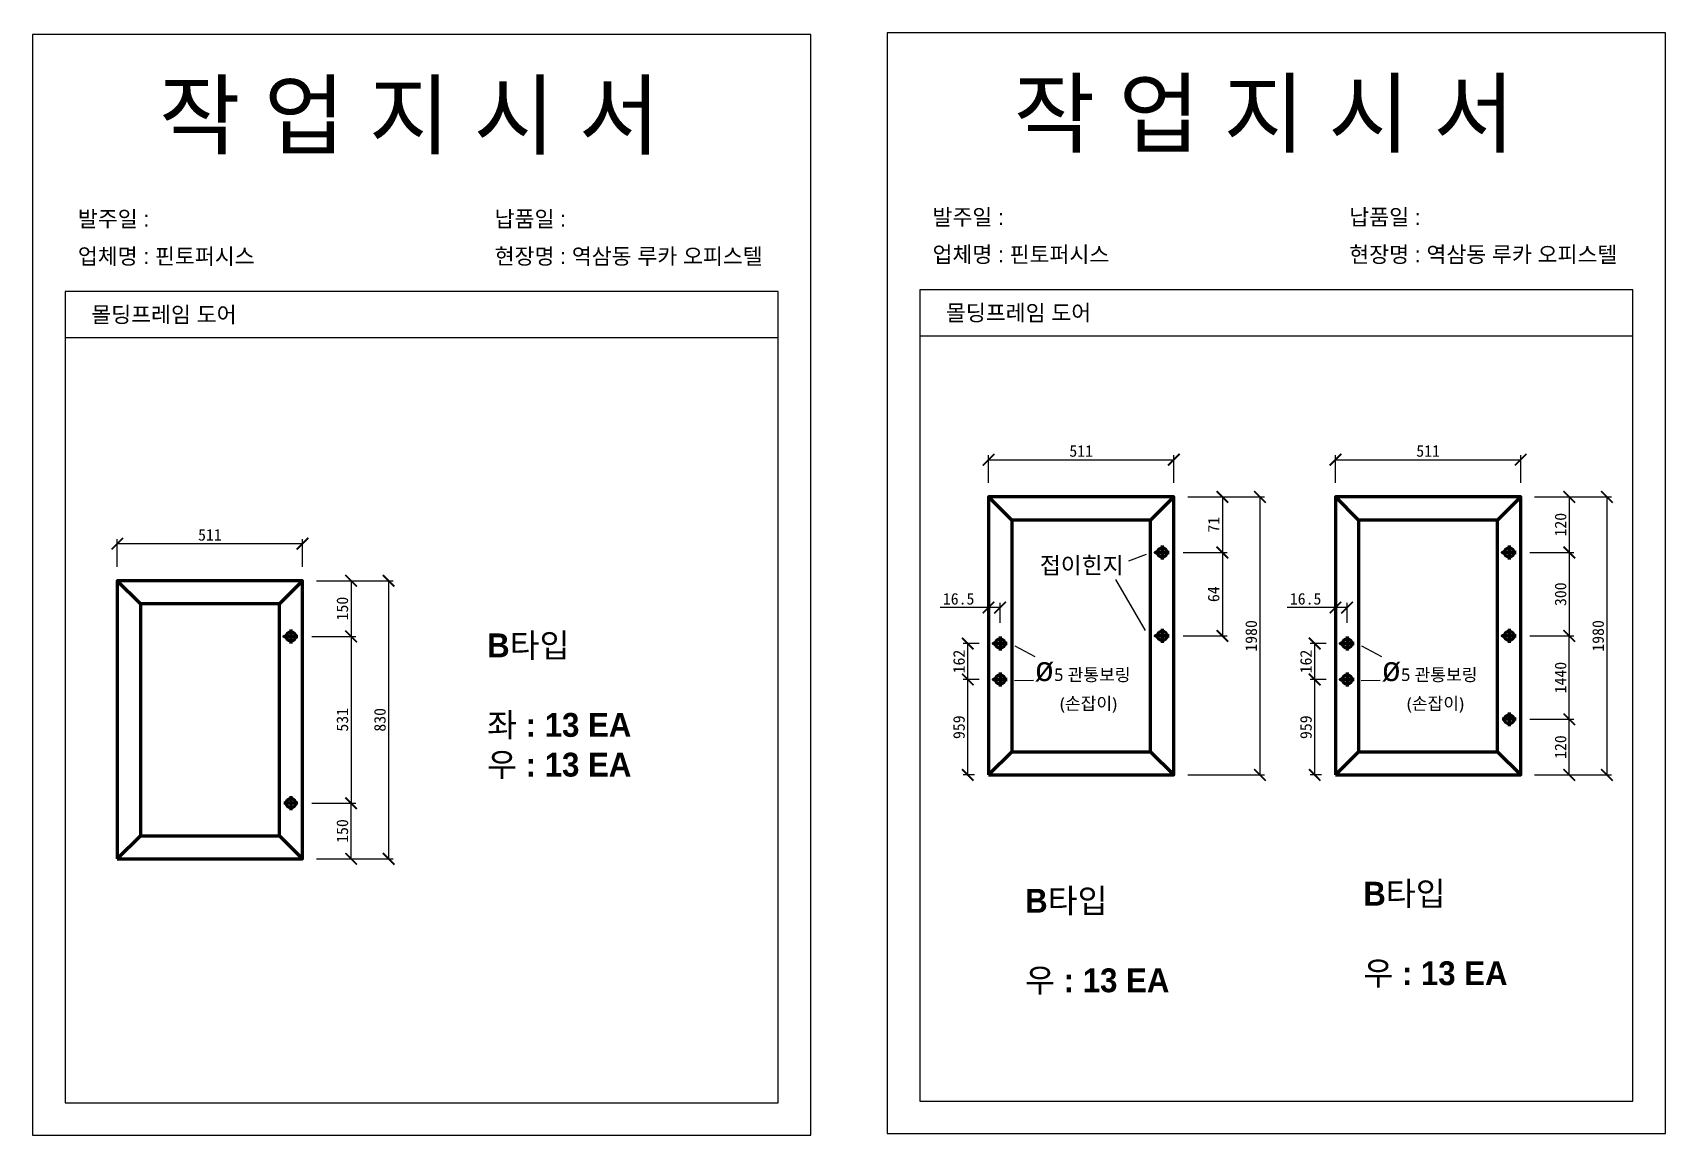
# Model space of a CAD drawing. Header units: millimetres. Extents: x -44117 to 256353, y -2095463 to 65325.
# Drawn here: x 5718 to 9243, y -15701 to -13321 of the extents above; entities that cross this region are included whole.
import ezdxf

# ---------------------------------------------------------------- set-up
doc = ezdxf.new("R2010")
doc.units = ezdxf.units.MM
doc.header["$LTSCALE"] = 10
doc.layers.add('Layer1', color=7, linetype='Continuous', lineweight=70)
doc.dimstyles.new('ISO-25', dxfattribs={"dimtxt": 2.5, "dimasz": 2.5, "dimexe": 1, "dimexo": 1, "dimtad": 1, "dimtxsty": 'Standard', "dimblk": 'ARCHTICK', "dimcen": 2.5, "dimadec": 0, "dimazin": 0, "dimtfac": 1, "dimtmove": 0, "dimatfit": 3, "dimfxl": 0, "dimarcsym": 0})

# ---------------------------------------------------------------- blocks, each defined once
blk = doc.blocks.new('_ArchTick')
at = {"color": 0, "linetype": 'ByBlock', "const_width": 0.15}
blk.add_lwpolyline([(-0.5, -0.5), (0.5, 0.5)], dxfattribs=at)
blk = doc.blocks.new('*D504')
at = {"color": 0, "lineweight": -2}
for p, q in [((5900.2, -14474.2), (5900.2, -14414)), ((6300.2, -14474.2), (6300.2, -14414)), ((5900.2, -14424), (6300.2, -14424))]:
    blk.add_line(p, q, dxfattribs=at)
at = {"layer": 'Defpoints', "color": 0}
for p in [(6300.2, -14424), (5900.2, -14504.2), (6300.2, -14504.2)]:
    blk.add_point(p, dxfattribs=at)
at = {"color": 0, "lineweight": -2, "xscale": 25, "yscale": 25, "zscale": 25, "rotation": 180}
blk.add_blockref('_ArchTick', (5900.2, -14424), dxfattribs=at)
at = {"color": 0, "lineweight": -2, "xscale": 25, "yscale": 25, "zscale": 25}
blk.add_blockref('_ArchTick', (6300.2, -14424), dxfattribs=at)
at = {"color": 0, "insert": (6100.2, -14405.2), "char_height": 25, "attachment_point": 5}
blk.add_mtext('511', dxfattribs=at)
blk = doc.blocks.new('*D505')
at = {"color": 0, "lineweight": -2}
for p, q in [((6320.2, -14984.2), (6415.1, -14984.2)), ((6405.1, -15104.2), (6405.1, -14984.2)), ((6330.2, -15104.2), (6415.1, -15104.2))]:
    blk.add_line(p, q, dxfattribs=at)
at = {"layer": 'Defpoints', "color": 0}
for p in [(6290.2, -14984.2), (6405.1, -14984.2), (6300.2, -15104.2)]:
    blk.add_point(p, dxfattribs=at)
at = {"color": 0, "lineweight": -2, "xscale": 25, "yscale": 25, "zscale": 25}
for p, rotation in [((6405.1, -14984.2), 90), ((6405.1, -15104.2), 270)]:
    blk.add_blockref('_ArchTick', p, dxfattribs=dict(at, rotation=rotation))
at = {"color": 0, "insert": (6386.3, -15044.2), "char_height": 25, "attachment_point": 5, "rotation": 90}
blk.add_mtext('150', dxfattribs=at)
blk = doc.blocks.new('*D502')
at = {"color": 0, "lineweight": -2}
for p, q in [((6330.2, -14504.2), (6415.1, -14504.2)), ((6405.1, -14504.2), (6405.1, -14624.2)), ((6320.2, -14624.2), (6415.1, -14624.2))]:
    blk.add_line(p, q, dxfattribs=at)
at = {"layer": 'Defpoints', "color": 0}
for p in [(6300.2, -14504.2), (6290.2, -14624.2), (6405.1, -14624.2)]:
    blk.add_point(p, dxfattribs=at)
at = {"color": 0, "lineweight": -2, "xscale": 25, "yscale": 25, "zscale": 25}
for p, rotation in [((6405.1, -14504.2), 90), ((6405.1, -14624.2), 270)]:
    blk.add_blockref('_ArchTick', p, dxfattribs=dict(at, rotation=rotation))
at = {"color": 0, "insert": (6386.3, -14564.2), "char_height": 25, "attachment_point": 5, "rotation": 90}
blk.add_mtext('150', dxfattribs=at)
blk = doc.blocks.new('*D503')
at = {"color": 0, "lineweight": -2}
for p, q in [((6330.2, -14504.2), (6496.1, -14504.2)), ((6486.1, -14504.2), (6486.1, -15104.2)), ((6330.2, -15104.2), (6496.1, -15104.2))]:
    blk.add_line(p, q, dxfattribs=at)
at = {"layer": 'Defpoints', "color": 0}
for p in [(6300.2, -14504.2), (6300.2, -15104.2), (6486.1, -15104.2)]:
    blk.add_point(p, dxfattribs=at)
at = {"color": 0, "lineweight": -2, "xscale": 25, "yscale": 25, "zscale": 25}
for p, rotation in [((6486.1, -14504.2), 90), ((6486.1, -15104.2), 270)]:
    blk.add_blockref('_ArchTick', p, dxfattribs=dict(at, rotation=rotation))
at = {"color": 0, "insert": (6467.4, -14804.2), "char_height": 25, "attachment_point": 5, "rotation": 90}
blk.add_mtext('830', dxfattribs=at)
blk = doc.blocks.new('*D506')
at = {"color": 0, "lineweight": -2}
for p, q in [((6320.2, -14624.2), (6415.1, -14624.2)), ((6405.1, -14624.2), (6405.1, -14984.2)), ((6320.2, -14984.2), (6415.1, -14984.2))]:
    blk.add_line(p, q, dxfattribs=at)
at = {"layer": 'Defpoints', "color": 0}
for p in [(6290.2, -14624.2), (6290.2, -14984.2), (6405.1, -14984.2)]:
    blk.add_point(p, dxfattribs=at)
at = {"color": 0, "lineweight": -2, "xscale": 25, "yscale": 25, "zscale": 25}
for p, rotation in [((6405.1, -14624.2), 90), ((6405.1, -14984.2), 270)]:
    blk.add_blockref('_ArchTick', p, dxfattribs=dict(at, rotation=rotation))
at = {"color": 0, "insert": (6386.3, -14804.2), "char_height": 25, "attachment_point": 5, "rotation": 90}
blk.add_mtext('531', dxfattribs=at)
blk = doc.blocks.new('*D510')
at = {"color": 0, "lineweight": -2}
for p, q in [((7781.5, -14293.1), (7781.5, -14232.8)), ((8181.5, -14293.1), (8181.5, -14232.8)), ((7781.5, -14242.8), (8181.5, -14242.8))]:
    blk.add_line(p, q, dxfattribs=at)
at = {"layer": 'Defpoints', "color": 0}
for p in [(8181.5, -14242.8), (7781.5, -14323.1), (8181.5, -14323.1)]:
    blk.add_point(p, dxfattribs=at)
at = {"color": 0, "lineweight": -2, "xscale": 25, "yscale": 25, "zscale": 25, "rotation": 180}
blk.add_blockref('_ArchTick', (7781.5, -14242.8), dxfattribs=at)
at = {"color": 0, "lineweight": -2, "xscale": 25, "yscale": 25, "zscale": 25}
blk.add_blockref('_ArchTick', (8181.5, -14242.8), dxfattribs=at)
at = {"color": 0, "insert": (7981.5, -14224.1), "char_height": 25, "attachment_point": 5}
blk.add_mtext('511', dxfattribs=at)
blk = doc.blocks.new('*D507')
at = {"color": 0, "lineweight": -2}
for p, q in [((8211.5, -14323.1), (8296.4, -14323.1)), ((8286.4, -14323.1), (8286.4, -14443.1)), ((8201.5, -14443.1), (8296.4, -14443.1))]:
    blk.add_line(p, q, dxfattribs=at)
at = {"layer": 'Defpoints', "color": 0}
for p in [(8181.5, -14323.1), (8171.5, -14443.1), (8286.4, -14443.1)]:
    blk.add_point(p, dxfattribs=at)
at = {"color": 0, "lineweight": -2, "xscale": 25, "yscale": 25, "zscale": 25}
for p, rotation in [((8286.4, -14323.1), 90), ((8286.4, -14443.1), 270)]:
    blk.add_blockref('_ArchTick', p, dxfattribs=dict(at, rotation=rotation))
at = {"color": 0, "insert": (8267.6, -14383.1), "char_height": 25, "attachment_point": 5, "rotation": 90}
blk.add_mtext('71', dxfattribs=at)
blk = doc.blocks.new('*D508')
at = {"color": 0, "lineweight": -2}
for p, q in [((8211.5, -14323.1), (8377.4, -14323.1)), ((8367.4, -14323.1), (8367.4, -14923.1)), ((8211.5, -14923.1), (8377.4, -14923.1))]:
    blk.add_line(p, q, dxfattribs=at)
at = {"layer": 'Defpoints', "color": 0}
for p in [(8181.5, -14323.1), (8181.5, -14923.1), (8367.4, -14923.1)]:
    blk.add_point(p, dxfattribs=at)
at = {"color": 0, "lineweight": -2, "xscale": 25, "yscale": 25, "zscale": 25}
for p, rotation in [((8367.4, -14323.1), 90), ((8367.4, -14923.1), 270)]:
    blk.add_blockref('_ArchTick', p, dxfattribs=dict(at, rotation=rotation))
at = {"color": 0, "insert": (8348.7, -14623.1), "char_height": 25, "attachment_point": 5, "rotation": 90}
blk.add_mtext('1980', dxfattribs=at)
blk = doc.blocks.new('*D509')
at = {"color": 0, "lineweight": -2}
for p, q in [((8201.5, -14443.1), (8296.4, -14443.1)), ((8286.4, -14443.1), (8286.4, -14623.1)), ((8201.5, -14623.1), (8296.4, -14623.1))]:
    blk.add_line(p, q, dxfattribs=at)
at = {"layer": 'Defpoints', "color": 0}
for p in [(8171.5, -14443.1), (8171.5, -14623.1), (8286.4, -14623.1)]:
    blk.add_point(p, dxfattribs=at)
at = {"color": 0, "lineweight": -2, "xscale": 25, "yscale": 25, "zscale": 25}
for p, rotation in [((8286.4, -14443.1), 90), ((8286.4, -14623.1), 270)]:
    blk.add_blockref('_ArchTick', p, dxfattribs=dict(at, rotation=rotation))
at = {"color": 0, "insert": (8267.6, -14533.1), "char_height": 25, "attachment_point": 5, "rotation": 90}
blk.add_mtext('64', dxfattribs=at)
blk = doc.blocks.new('*D511')
at = {"color": 0, "lineweight": -2}
for p, q in [((7761.5, -14717.2), (7726.6, -14717.2)), ((7736.6, -14923.1), (7736.6, -14717.2)), ((7751.5, -14923.1), (7726.6, -14923.1))]:
    blk.add_line(p, q, dxfattribs=at)
at = {"layer": 'Defpoints', "color": 0}
for p in [(7736.6, -14717.2), (7791.5, -14717.2), (7781.5, -14923.1)]:
    blk.add_point(p, dxfattribs=at)
at = {"color": 0, "lineweight": -2, "xscale": 25, "yscale": 25, "zscale": 25}
for p, rotation in [((7736.6, -14717.2), 90), ((7736.6, -14923.1), 270)]:
    blk.add_blockref('_ArchTick', p, dxfattribs=dict(at, rotation=rotation))
at = {"color": 0, "insert": (7717.8, -14820.2), "char_height": 25, "attachment_point": 5, "rotation": 90}
blk.add_mtext('959', dxfattribs=at)
blk = doc.blocks.new('*D512')
at = {"color": 0, "lineweight": -2}
for p, q in [((7761.5, -14639.6), (7726.6, -14639.6)), ((7736.6, -14717.2), (7736.6, -14639.6)), ((7761.5, -14717.2), (7726.6, -14717.2))]:
    blk.add_line(p, q, dxfattribs=at)
at = {"layer": 'Defpoints', "color": 0}
for p in [(7736.6, -14639.6), (7791.5, -14639.6), (7791.5, -14717.2)]:
    blk.add_point(p, dxfattribs=at)
at = {"color": 0, "lineweight": -2, "xscale": 25, "yscale": 25, "zscale": 25}
for p, rotation in [((7736.6, -14639.6), 90), ((7736.6, -14717.2), 270)]:
    blk.add_blockref('_ArchTick', p, dxfattribs=dict(at, rotation=rotation))
at = {"color": 0, "insert": (7717.8, -14678.4), "char_height": 25, "attachment_point": 5, "rotation": 90}
blk.add_mtext('162', dxfattribs=at)
blk = doc.blocks.new('*D513')
at = {"color": 0, "lineweight": -2}
for p, q in [((7781.5, -14594.6), (7781.5, -14551.9)), ((7806.5, -14594.6), (7806.5, -14551.9)), ((7781.5, -14561.9), (7677.3, -14561.9)), ((7806.5, -14561.9), (7781.5, -14561.9))]:
    blk.add_line(p, q, dxfattribs=at)
at = {"layer": 'Defpoints', "color": 0}
for p in [(7781.5, -14561.9), (7781.5, -14624.6), (7806.5, -14624.6)]:
    blk.add_point(p, dxfattribs=at)
at = {"color": 0, "lineweight": -2, "xscale": 25, "yscale": 25, "zscale": 25, "rotation": 180}
blk.add_blockref('_ArchTick', (7781.5, -14561.9), dxfattribs=at)
at = {"color": 0, "lineweight": -2, "xscale": 25, "yscale": 25, "zscale": 25}
blk.add_blockref('_ArchTick', (7806.5, -14561.9), dxfattribs=at)
at = {"color": 0, "insert": (7716.9, -14543.2), "char_height": 25, "attachment_point": 5}
blk.add_mtext('16.5', dxfattribs=at)
blk = doc.blocks.new('*D520')
at = {"color": 0, "lineweight": -2}
for p, q in [((8530.6, -14293.1), (8530.6, -14232.8)), ((8930.6, -14293.1), (8930.6, -14232.8)), ((8530.6, -14242.8), (8930.6, -14242.8))]:
    blk.add_line(p, q, dxfattribs=at)
at = {"layer": 'Defpoints', "color": 0}
for p in [(8930.6, -14242.8), (8530.6, -14323.1), (8930.6, -14323.1)]:
    blk.add_point(p, dxfattribs=at)
at = {"color": 0, "lineweight": -2, "xscale": 25, "yscale": 25, "zscale": 25, "rotation": 180}
blk.add_blockref('_ArchTick', (8530.6, -14242.8), dxfattribs=at)
at = {"color": 0, "lineweight": -2, "xscale": 25, "yscale": 25, "zscale": 25}
blk.add_blockref('_ArchTick', (8930.6, -14242.8), dxfattribs=at)
at = {"color": 0, "insert": (8730.6, -14224.1), "char_height": 25, "attachment_point": 5}
blk.add_mtext('511', dxfattribs=at)
blk = doc.blocks.new('*D514')
at = {"color": 0, "lineweight": -2}
for p, q in [((8960.6, -14323.1), (9045.5, -14323.1)), ((9035.5, -14323.1), (9035.5, -14443.1)), ((8950.6, -14443.1), (9045.5, -14443.1))]:
    blk.add_line(p, q, dxfattribs=at)
at = {"layer": 'Defpoints', "color": 0}
for p in [(8930.6, -14323.1), (8920.6, -14443.1), (9035.5, -14443.1)]:
    blk.add_point(p, dxfattribs=at)
at = {"color": 0, "lineweight": -2, "xscale": 25, "yscale": 25, "zscale": 25}
for p, rotation in [((9035.5, -14323.1), 90), ((9035.5, -14443.1), 270)]:
    blk.add_blockref('_ArchTick', p, dxfattribs=dict(at, rotation=rotation))
at = {"color": 0, "insert": (9016.7, -14383.1), "char_height": 25, "attachment_point": 5, "rotation": 90}
blk.add_mtext('120', dxfattribs=at)
blk = doc.blocks.new('*D515')
at = {"color": 0, "lineweight": -2}
for p, q in [((8960.6, -14323.1), (9126.6, -14323.1)), ((9116.6, -14323.1), (9116.6, -14923.1)), ((8960.6, -14923.1), (9126.6, -14923.1))]:
    blk.add_line(p, q, dxfattribs=at)
at = {"layer": 'Defpoints', "color": 0}
for p in [(8930.6, -14323.1), (8930.6, -14923.1), (9116.6, -14923.1)]:
    blk.add_point(p, dxfattribs=at)
at = {"color": 0, "lineweight": -2, "xscale": 25, "yscale": 25, "zscale": 25}
for p, rotation in [((9116.6, -14323.1), 90), ((9116.6, -14923.1), 270)]:
    blk.add_blockref('_ArchTick', p, dxfattribs=dict(at, rotation=rotation))
at = {"color": 0, "insert": (9097.8, -14623.1), "char_height": 25, "attachment_point": 5, "rotation": 90}
blk.add_mtext('1980', dxfattribs=at)
blk = doc.blocks.new('*D516')
at = {"color": 0, "lineweight": -2}
for p, q in [((8950.6, -14443.1), (9045.5, -14443.1)), ((9035.5, -14443.1), (9035.5, -14623.1)), ((8950.6, -14623.1), (9045.5, -14623.1))]:
    blk.add_line(p, q, dxfattribs=at)
at = {"layer": 'Defpoints', "color": 0}
for p in [(8920.6, -14443.1), (8920.6, -14623.1), (9035.5, -14623.1)]:
    blk.add_point(p, dxfattribs=at)
at = {"color": 0, "lineweight": -2, "xscale": 25, "yscale": 25, "zscale": 25}
for p, rotation in [((9035.5, -14443.1), 90), ((9035.5, -14623.1), 270)]:
    blk.add_blockref('_ArchTick', p, dxfattribs=dict(at, rotation=rotation))
at = {"color": 0, "insert": (9016.7, -14533.1), "char_height": 25, "attachment_point": 5, "rotation": 90}
blk.add_mtext('300', dxfattribs=at)
blk = doc.blocks.new('*D517')
at = {"color": 0, "lineweight": -2}
for p, q in [((8510.6, -14717.2), (8475.7, -14717.2)), ((8485.7, -14923.1), (8485.7, -14717.2)), ((8500.6, -14923.1), (8475.7, -14923.1))]:
    blk.add_line(p, q, dxfattribs=at)
at = {"layer": 'Defpoints', "color": 0}
for p in [(8485.7, -14717.2), (8540.6, -14717.2), (8530.6, -14923.1)]:
    blk.add_point(p, dxfattribs=at)
at = {"color": 0, "lineweight": -2, "xscale": 25, "yscale": 25, "zscale": 25}
for p, rotation in [((8485.7, -14717.2), 90), ((8485.7, -14923.1), 270)]:
    blk.add_blockref('_ArchTick', p, dxfattribs=dict(at, rotation=rotation))
at = {"color": 0, "insert": (8467, -14820.2), "char_height": 25, "attachment_point": 5, "rotation": 90}
blk.add_mtext('959', dxfattribs=at)
blk = doc.blocks.new('*D518')
at = {"color": 0, "lineweight": -2}
for p, q in [((8510.6, -14639.6), (8475.7, -14639.6)), ((8485.7, -14717.2), (8485.7, -14639.6)), ((8510.6, -14717.2), (8475.7, -14717.2))]:
    blk.add_line(p, q, dxfattribs=at)
at = {"layer": 'Defpoints', "color": 0}
for p in [(8485.7, -14639.6), (8540.6, -14639.6), (8540.6, -14717.2)]:
    blk.add_point(p, dxfattribs=at)
at = {"color": 0, "lineweight": -2, "xscale": 25, "yscale": 25, "zscale": 25}
for p, rotation in [((8485.7, -14639.6), 90), ((8485.7, -14717.2), 270)]:
    blk.add_blockref('_ArchTick', p, dxfattribs=dict(at, rotation=rotation))
at = {"color": 0, "insert": (8467, -14678.4), "char_height": 25, "attachment_point": 5, "rotation": 90}
blk.add_mtext('162', dxfattribs=at)
blk = doc.blocks.new('*D519')
at = {"color": 0, "lineweight": -2}
for p, q in [((8530.6, -14594.6), (8530.6, -14551.9)), ((8555.6, -14594.6), (8555.6, -14551.9)), ((8530.6, -14561.9), (8426.5, -14561.9)), ((8555.6, -14561.9), (8530.6, -14561.9))]:
    blk.add_line(p, q, dxfattribs=at)
at = {"layer": 'Defpoints', "color": 0}
for p in [(8530.6, -14561.9), (8530.6, -14624.6), (8555.6, -14624.6)]:
    blk.add_point(p, dxfattribs=at)
at = {"color": 0, "lineweight": -2, "xscale": 25, "yscale": 25, "zscale": 25, "rotation": 180}
blk.add_blockref('_ArchTick', (8530.6, -14561.9), dxfattribs=at)
at = {"color": 0, "lineweight": -2, "xscale": 25, "yscale": 25, "zscale": 25}
blk.add_blockref('_ArchTick', (8555.6, -14561.9), dxfattribs=at)
at = {"color": 0, "insert": (8466.1, -14543.2), "char_height": 25, "attachment_point": 5}
blk.add_mtext('16.5', dxfattribs=at)
blk = doc.blocks.new('*D522')
at = {"color": 0, "lineweight": -2}
for p, q in [((8950.6, -14803.1), (9045.5, -14803.1)), ((9035.5, -14923.1), (9035.5, -14803.1)), ((8960.6, -14923.1), (9045.5, -14923.1))]:
    blk.add_line(p, q, dxfattribs=at)
at = {"layer": 'Defpoints', "color": 0}
for p in [(8920.6, -14803.1), (9035.5, -14803.1), (8930.6, -14923.1)]:
    blk.add_point(p, dxfattribs=at)
at = {"color": 0, "lineweight": -2, "xscale": 25, "yscale": 25, "zscale": 25}
for p, rotation in [((9035.5, -14803.1), 90), ((9035.5, -14923.1), 270)]:
    blk.add_blockref('_ArchTick', p, dxfattribs=dict(at, rotation=rotation))
at = {"color": 0, "insert": (9016.7, -14863.1), "char_height": 25, "attachment_point": 5, "rotation": 90}
blk.add_mtext('120', dxfattribs=at)
blk = doc.blocks.new('*D521')
at = {"color": 0, "lineweight": -2}
for p, q in [((8950.6, -14623.1), (9045.5, -14623.1)), ((9035.5, -14803.1), (9035.5, -14623.1)), ((8950.6, -14803.1), (9045.5, -14803.1))]:
    blk.add_line(p, q, dxfattribs=at)
at = {"layer": 'Defpoints', "color": 0}
for p in [(8920.6, -14623.1), (9035.5, -14623.1), (8920.6, -14803.1)]:
    blk.add_point(p, dxfattribs=at)
at = {"color": 0, "lineweight": -2, "xscale": 25, "yscale": 25, "zscale": 25}
for p, rotation in [((9035.5, -14623.1), 90), ((9035.5, -14803.1), 270)]:
    blk.add_blockref('_ArchTick', p, dxfattribs=dict(at, rotation=rotation))
at = {"color": 0, "insert": (9016.7, -14713.1), "char_height": 25, "attachment_point": 5, "rotation": 90}
blk.add_mtext('1440', dxfattribs=at)

msp = doc.modelspace()

# ---------------------------------------------------------------- linework, layer by layer
for p, q in [((7327.5107, -13880.12621), (5787.5107, -13880.12621)), ((9172.8656, -13876.38901), (7632.8656, -13876.38901)), ((7327.5107, -13980.12621), (5787.5107, -13980.12621)), ((9172.8656, -13976.38901), (7632.8656, -13976.38901)), ((8121.96774, -14447.29107), (8084.05197, -14461.86626)), ((8120.30567, -14611.57077), (8056.49618, -14501.51117)), ((7837.99312, -14644.59745), (7881.09591, -14667.88256)), ((8587.12608, -14644.59745), (8630.22887, -14667.88256)), ((7837.26333, -14718.99361), (7878.29255, -14718.55154)), ((8586.39629, -14718.99361), (8627.42551, -14718.55154))]:
    msp.add_line(p, q)
for points in [[(5717.5107, -15700.95648), (7397.5107, -15700.95648), (7397.5107, -13324.95648), (5717.5107, -13324.95648)], [(7562.8656, -15697.21928), (9242.8656, -15697.21928), (9242.8656, -13321.21928), (7562.8656, -13321.21928)]]:
    msp.add_lwpolyline(points, close=True)
for points in [[(5787.5107, -13880.12621), (5787.5107, -15630.95648), (7327.5107, -15630.95648), (7327.5107, -13880.12621)], [(7632.8656, -13876.38901), (7632.8656, -15627.21928), (9172.8656, -15627.21928), (9172.8656, -13876.38901)]]:
    msp.add_lwpolyline(points)
at = {"layer": 'Layer1'}
for p, q in [((7831.51228, -14373.0995), (7781.51228, -14323.0995)), ((8131.51228, -14373.0995), (8181.51228, -14323.0995)), ((8580.64523, -14373.0995), (8530.64523, -14323.0995)), ((8880.64523, -14373.0995), (8930.64523, -14323.0995)), ((8156.51228, -14428.0995), (8156.51228, -14458.0995)), ((8905.64523, -14428.0995), (8905.64523, -14458.0995)), ((5950.21253, -14554.24401), (5900.21253, -14504.24401)), ((6250.21253, -14554.24401), (6300.21253, -14504.24401)), ((6275.21253, -14609.24401), (6275.21253, -14639.24401)), ((7806.51228, -14624.58546), (7806.51228, -14654.58546)), ((8156.51228, -14608.0995), (8156.51228, -14638.0995)), ((8555.64523, -14624.58546), (8555.64523, -14654.58546)), ((8905.64523, -14608.0995), (8905.64523, -14638.0995)), ((7806.51228, -14702.20832), (7806.51228, -14732.20832)), ((8555.64523, -14702.20832), (8555.64523, -14732.20832)), ((8920.64523, -14803.0995), (8890.64523, -14803.0995)), ((8905.64523, -14788.0995), (8905.64523, -14818.0995)), ((7831.51228, -14873.0995), (7781.51228, -14923.0995)), ((8181.51228, -14923.0995), (8131.51228, -14873.0995)), ((8580.64523, -14873.0995), (8530.64523, -14923.0995)), ((8930.64523, -14923.0995), (8880.64523, -14873.0995)), ((6275.21253, -14969.24401), (6275.21253, -14999.24401)), ((6290.21253, -14984.24401), (6260.21253, -14984.24401)), ((5950.21253, -15054.24401), (5900.21253, -15104.24401)), ((6300.21253, -15104.24401), (6250.21253, -15054.24401))]:
    msp.add_line(p, q, dxfattribs=at)
for points in [[(7781.51228, -14923.0995), (8181.51228, -14923.0995), (8181.51228, -14323.0995), (7781.51228, -14323.0995)], [(8530.64523, -14923.0995), (8930.64523, -14923.0995), (8930.64523, -14323.0995), (8530.64523, -14323.0995)], [(7831.51228, -14873.0995), (8131.51228, -14873.0995), (8131.51228, -14373.0995), (7831.51228, -14373.0995)], [(8580.64523, -14873.0995), (8880.64523, -14873.0995), (8880.64523, -14373.0995), (8580.64523, -14373.0995)], [(8171.51228, -14443.0995), (8141.51228, -14443.0995)], [(8920.64523, -14443.0995), (8890.64523, -14443.0995)], [(5900.21253, -15104.24401), (6300.21253, -15104.24401), (6300.21253, -14504.24401), (5900.21253, -14504.24401)], [(5950.21253, -15054.24401), (6250.21253, -15054.24401), (6250.21253, -14554.24401), (5950.21253, -14554.24401)], [(6290.21253, -14624.24401), (6260.21253, -14624.24401)], [(8171.51228, -14623.0995), (8141.51228, -14623.0995)], [(8920.64523, -14623.0995), (8890.64523, -14623.0995)], [(7821.51228, -14639.58546), (7791.51228, -14639.58546)], [(8570.64523, -14639.58546), (8540.64523, -14639.58546)], [(7821.51228, -14717.20832), (7791.51228, -14717.20832)], [(8570.64523, -14717.20832), (8540.64523, -14717.20832)]]:
    msp.add_lwpolyline(points, close=True, dxfattribs=at)
for centre in [(8156.51228, -14443.0995), (8905.64523, -14443.0995), (6275.21253, -14624.24401), (7806.51228, -14639.58546), (8156.51228, -14623.0995), (8555.64523, -14639.58546), (8905.64523, -14623.0995), (7806.51228, -14717.20832), (8555.64523, -14717.20832), (8905.64523, -14803.0995), (6275.21253, -14984.24401)]:
    msp.add_circle(centre, 10, dxfattribs=at)

# ---------------------------------------------------------------- texts
at = {"attachment_point": 1}
for s, heights, insert, char_height in [('{\\fGulim|b0|i0|c129|p50;작 업 지 시 서}', [-155.84554], (5990.31731, -13429.119), 140), ('{\\fGulim|b0|i0|c129|p50;작 업 지 시 서}', [-155.84554], (7835.6722, -13425.3818), 140), ('{\\fGulim|b0|i0|c129|p50;발주일 :}', [-38.18216], (5815.10795, -13705.83942), 34.3), ('{\\fGulim|b0|i0|c129|p50;납품일 :}', [-37.67976], (6715.08593, -13705.83942), 34.3), ('{\\fGulim|b0|i0|c129|p50;발주일 :}', [-38.18216], (7660.46285, -13702.10222), 34.3), ('{\\fGulim|b0|i0|c129|p50;납품일 :}', [-37.67976], (8560.44083, -13702.10222), 34.3), ('{\\fGulim|b0|i0|c129|p50;업체명 : 핀토퍼시스}', [-38.2735], (5815.10795, -13786.49559), 34.3), ('{\\fGulim|b0|i0|c129|p50;현장명 : 역삼동 루카 오피스텔}', [-38.31917], (6715.08593, -13786.49559), 34.3), ('{\\fGulim|b0|i0|c129|p50;업체명 : 핀토퍼시스}', [-38.2735], (7660.46285, -13782.7584), 34.3), ('{\\fGulim|b0|i0|c129|p50;현장명 : 역삼동 루카 오피스텔}', [-38.31917], (8560.44083, -13782.7584), 34.3), ('{\\fGulim|b0|i0|c129|p50;몰딩프레임 도어}', [-38.31917], (5844.07054, -13912.36417), 34.3), ('{\\fGulim|b0|i0|c129|p50;몰딩프레임 도어}', [-38.31917], (7689.42543, -13908.62697), 34.3), ('{\\fGulim|b1|i0|c129|p50;접이힌지}', [-40.01667], (7892.20259, -14452.78578), 36.015), ('{\\fGulim|b1|i0|c129|p50;B타입\\P\\P좌 : 13 EA\\P우 : 13 EA}', [-318.15972], (6698.76715, -14617.85975), 51.45), ('{\\fDotum|b0|i0|c129|p50;\\H1.4583x;ø\\fMalgun Gothic|b0|i0|c129|p50;\\H0.51429x;5 관통보링\\P      (손잡이)}', [-120.25513], (7881.09591, -14667.88256), 36.015), ('{\\fDotum|b0|i0|c129|p50;\\H1.4583x;ø\\fMalgun Gothic|b0|i0|c129|p50;\\H0.51429x;5 관통보링\\P      (손잡이)}', [-120.25513], (8630.22887, -14667.88256), 36.015), ('{\\fGulim|b1|i0|c129|p50;B타입\\P\\P우 : 13 EA}', [-230.09583], (8590.72872, -15153.75656), 51.45), ('{\\fGulim|b1|i0|c129|p50;B타입\\P\\P우 : 13 EA}', [-230.09583], (7860.49794, -15169.06793), 51.45)]:
    msp.add_mtext_dynamic_manual_height_columns(s, width=3307.3198183, gutter_width=12.5, heights=heights, dxfattribs=dict(at, insert=insert, char_height=char_height))

# ---------------------------------------------------------------- dimensions: what is measured, and where the dimension line sits
for base, p1, p2, text, picture, middle in [((8181.51228, -14242.8397), (7781.51228, -14323.0995), (8181.51228, -14323.0995), '511', '*D510', (7981.51228, -14224.0897)), ((8930.64523, -14242.8397), (8530.64523, -14323.0995), (8930.64523, -14323.0995), '511', '*D520', (8730.64523, -14224.0897)), ((6300.21253, -14423.98421), (5900.21253, -14504.24401), (6300.21253, -14504.24401), '511', '*D504', (6100.21253, -14405.23421)), ((7781.51228, -14561.90161), (7806.51228, -14624.58546), (7781.51228, -14624.58546), '16.5', '*D513', (7716.92894, -14543.15161)), ((8530.64523, -14561.90161), (8555.64523, -14624.58546), (8530.64523, -14624.58546), '16.5', '*D519', (8466.0619, -14543.15161))]:
    dim = msp.add_linear_dim(base=base, p1=p1, p2=p2, text=text, dimstyle='ISO-25', override={"dimscale": 10, "dimexo": 3})
    dim.commit()
    dim.dimension.update_dxf_attribs({"geometry": picture, "text_midpoint": middle})
for base, p1, p2, text, override, picture, middle in [((8286.35759, -14443.0995), (8181.51228, -14323.0995), (8171.51228, -14443.0995), '71', {"dimscale": 10, "dimexo": 3}, '*D507', (8267.60759, -14383.0995)), ((8367.43227, -14923.0995), (8181.51228, -14323.0995), (8181.51228, -14923.0995), '1980', {"dimscale": 10, "dimexo": 3}, '*D508', (8348.68227, -14623.0995)), ((9035.49055, -14443.0995), (8930.64523, -14323.0995), (8920.64523, -14443.0995), '120', {"dimscale": 10, "dimexo": 3}, '*D514', (9016.74055, -14383.0995)), ((9116.56523, -14923.0995), (8930.64523, -14323.0995), (8930.64523, -14923.0995), '1980', {"dimscale": 10, "dimexo": 3}, '*D515', (9097.81523, -14623.0995)), ((8286.35759, -14623.0995), (8171.51228, -14443.0995), (8171.51228, -14623.0995), '64', {"dimscale": 10, "dimexo": 3}, '*D509', (8267.60759, -14533.0995)), ((9035.49055, -14623.0995), (8920.64523, -14443.0995), (8920.64523, -14623.0995), '300', {"dimscale": 10, "dimexo": 3}, '*D516', (9016.74055, -14533.0995)), ((6405.05785, -14624.24401), (6300.21253, -14504.24401), (6290.21253, -14624.24401), '150', {"dimscale": 10, "dimexo": 3}, '*D502', (6386.30785, -14564.24401)), ((6486.13252, -15104.24401), (6300.21253, -14504.24401), (6300.21253, -15104.24401), '830', {"dimscale": 10, "dimexo": 3}, '*D503', (6467.38252, -14804.24401)), ((6405.05785, -14984.24401), (6290.21253, -14624.24401), (6290.21253, -14984.24401), '531', {"dimscale": 10, "dimexo": 3}, '*D506', (6386.30785, -14804.24401)), ((7736.56907, -14639.58546), (7791.51228, -14717.20832), (7791.51228, -14639.58546), '162', {"dimscale": 10, "dimexo": 3, "dimtmove": 1}, '*D512', (7717.81907, -14678.39689)), ((8485.70202, -14639.58546), (8540.64523, -14717.20832), (8540.64523, -14639.58546), '162', {"dimscale": 10, "dimexo": 3, "dimtmove": 1}, '*D518', (8466.95202, -14678.39689)), ((9035.49055, -14623.0995), (8920.64523, -14803.0995), (8920.64523, -14623.0995), '1440', {"dimscale": 10, "dimexo": 3}, '*D521', (9016.74055, -14713.0995)), ((7736.56907, -14717.20832), (7781.51228, -14923.0995), (7791.51228, -14717.20832), '959', {"dimscale": 10, "dimexo": 3}, '*D511', (7717.81907, -14820.15391)), ((8485.70202, -14717.20832), (8530.64523, -14923.0995), (8540.64523, -14717.20832), '959', {"dimscale": 10, "dimexo": 3}, '*D517', (8466.95202, -14820.15391)), ((9035.49055, -14803.0995), (8930.64523, -14923.0995), (8920.64523, -14803.0995), '120', {"dimscale": 10, "dimexo": 3}, '*D522', (9016.74055, -14863.0995)), ((6405.05785, -14984.24401), (6300.21253, -15104.24401), (6290.21253, -14984.24401), '150', {"dimscale": 10, "dimexo": 3}, '*D505', (6386.30785, -15044.24401))]:
    dim = msp.add_linear_dim(base=base, p1=p1, p2=p2, angle=90, text=text, dimstyle='ISO-25', override=override)
    dim.commit()
    dim.dimension.update_dxf_attribs({"geometry": picture, "text_midpoint": middle})

doc.saveas('drawing.dxf')
